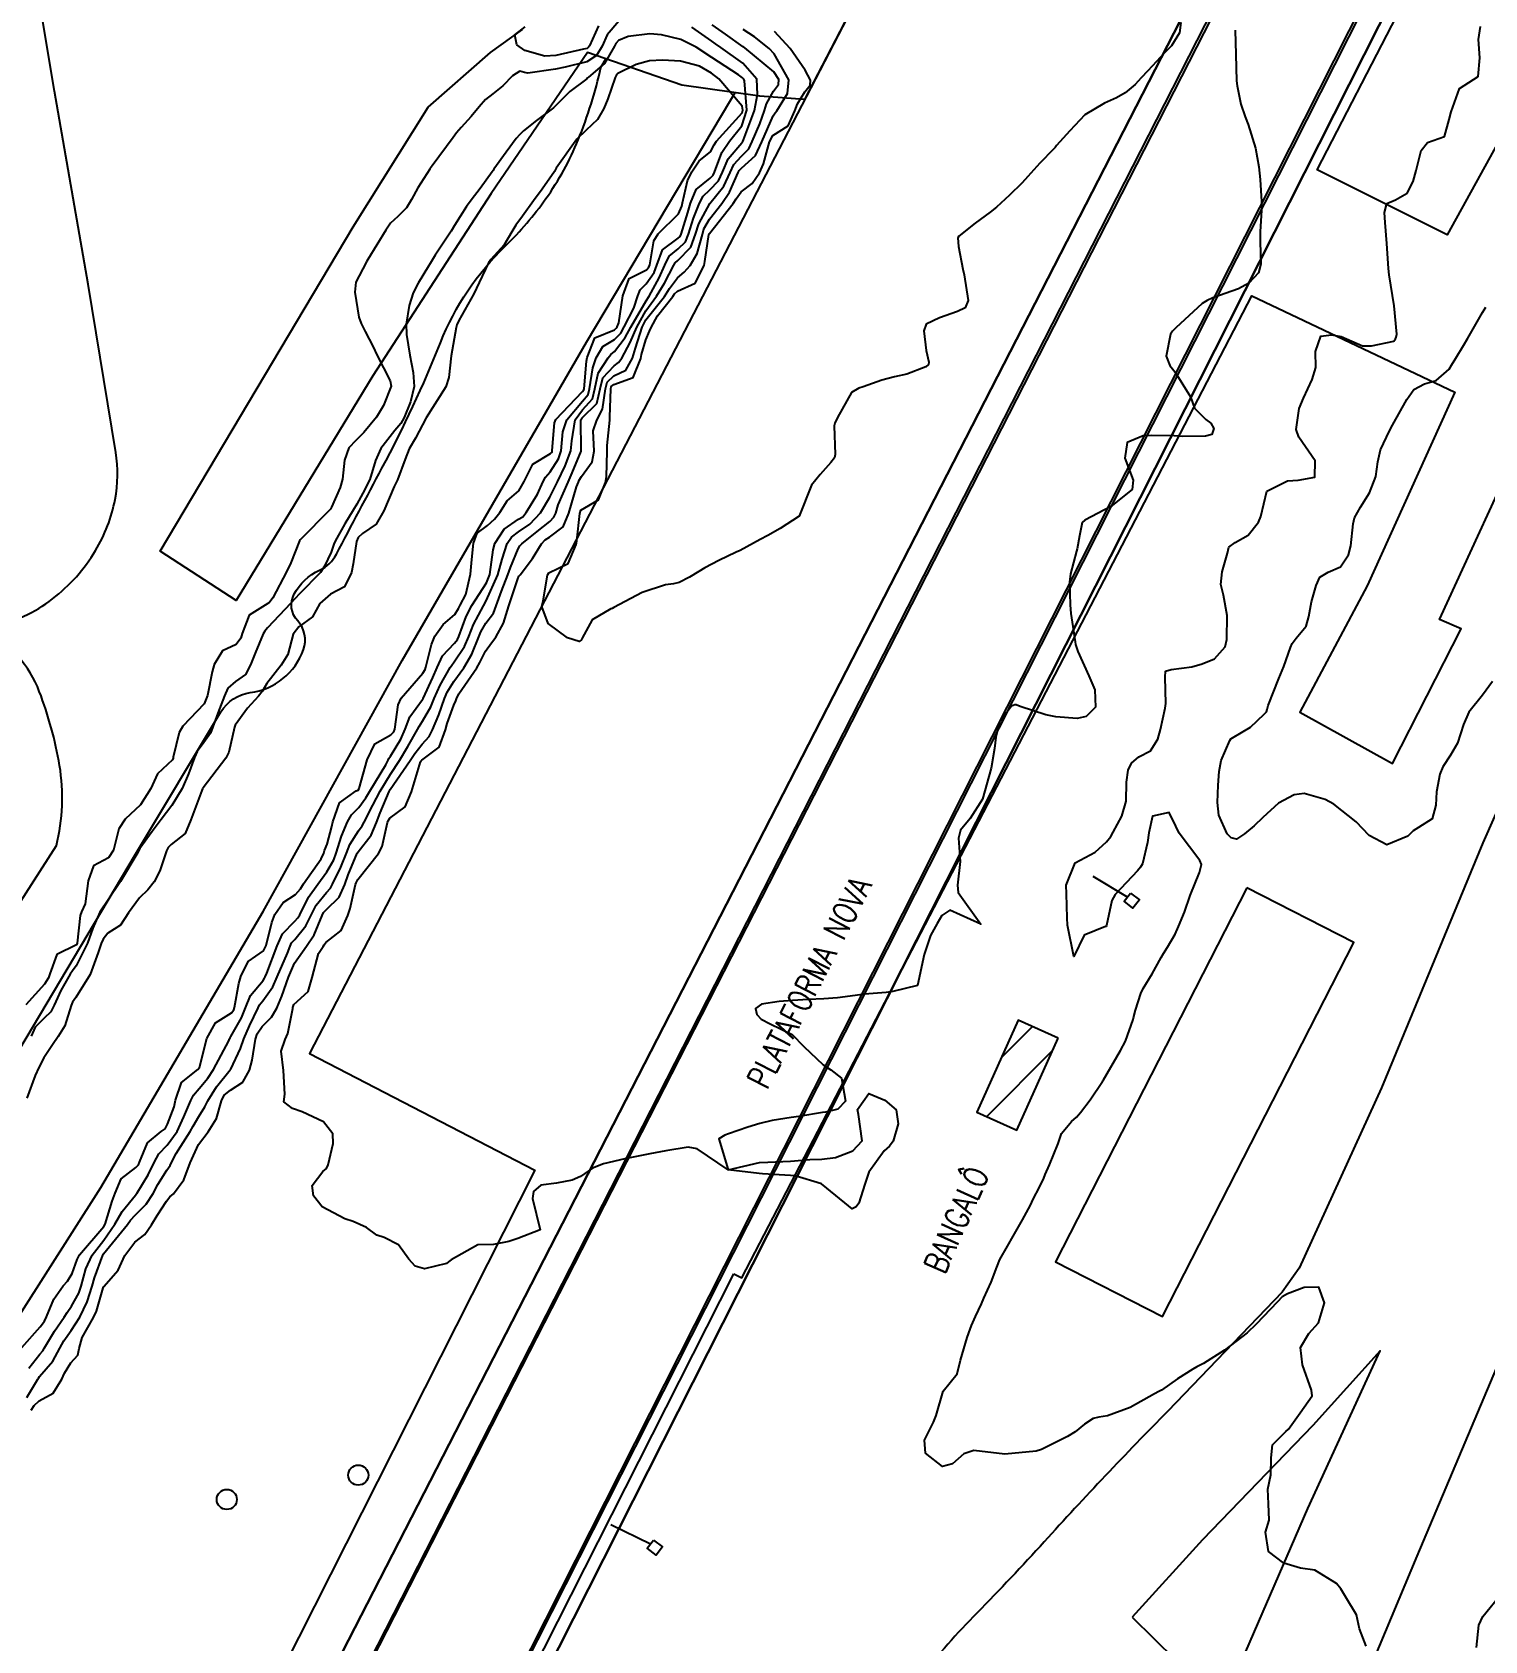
# Model space of a CAD drawing. Header units: metres. Extents: x 318500 to 325275, y 7408834 to 7428799.
# Drawn here: x 323143.9 to 323237.1, y 7418585.8 to 7418689 of the extents above; entities that cross this region are included whole.
import ezdxf

# ---------------------------------------------------------------- set-up
doc = ezdxf.new("R2010")
doc.units = ezdxf.units.M
doc.header["$MEASUREMENT"] = 0
doc.linetypes.add('CONTINUO', pattern=[0])
doc.layers.get('0').update_dxf_attribs({"color": 45})
for name, color, linetype in [('Curvas de Nivel 1m', 11, 'Continuous'), ('Curvas de Nivel 5m', 15, 'Continuous'), ('EDIFICAÇÃO', 30, 'Continuous'), ('Edificações', 30, 'Continuous'), ('Estação', 45, 'Continuous'), ('H_EDIFICAÇÃO', 30, 'Continuous'), ('Hidrografia', 140, 'Continuous'), ('Linha Férrea', 20, 'Continuous'), ('PLATAFORMA', 45, 'Continuous'), ('Postes', 20, 'Continuous'), ('Pórticos', 45, 'Continuous'), ('TEXTO', 45, 'Continuous'), ('Vias Primárias', 230, 'Continuous')]:
    doc.layers.add(name, color=color, linetype=linetype)
doc.styles.add('ROMANS', font='romans', dxfattribs={"height": 0.2})

# ---------------------------------------------------------------- blocks, each defined once
blk = doc.blocks.new('7CCB0FA4285D4A2F12CFB4')
at = {"color": 132, "linetype": 'CONTINUO', "flags": 128}
for points in [[(0.95, 3.78), (2.96, 5.78)], [(0, 0), (4.26, 4.26)]]:
    blk.add_lwpolyline(points, dxfattribs=at)

msp = doc.modelspace()

# ---------------------------------------------------------------- linework, layer by layer
at = {"layer": 'Curvas de Nivel 1m', "flags": 128}
for points, elevation in [([(323181.51, 7418689.71), (323180.78, 7418688.82), (323180.44, 7418688.11), (323180.08, 7418687.5), (323179.47, 7418687.1), (323178.07, 7418686.75), (323177.46, 7418686.63), (323175.67, 7418686.38), (323175.46, 7418686.41), (323175.16, 7418686.49), (323174.69, 7418686.19), (323174.08, 7418685.56), (323173.44, 7418685.05), (323172.97, 7418684.67), (323172.55, 7418684.21), (323172.04, 7418683.6), (323171.41, 7418682.89), (323171.1, 7418682.54), (323170.88, 7418682.24), (323169.55, 7418680.42), (323169.42, 7418680.26), (323169.4, 7418680.24), (323169.38, 7418680.21), (323168.61, 7418679.02), (323168.22, 7418678.27), (323167.9, 7418677.72), (323167.33, 7418677.17), (323166.87, 7418676.75), (323166.56, 7418676.29), (323165.41, 7418674.42), (323165.35, 7418674.31), (323165.33, 7418674.28), (323165.3, 7418674.23), (323164.64, 7418672.96), (323164.58, 7418672.32), (323164.84, 7418670.72), (323164.98, 7418670.31), (323165.06, 7418670.14), (323165.23, 7418669.8), (323165.75, 7418668.82), (323165.99, 7418668.3), (323166.85, 7418666.63), (323166.9, 7418666.28), (323166.41, 7418665.05), (323165.96, 7418664.3), (323165.15, 7418663.31), (323164.65, 7418662.81), (323164.19, 7418662.32), (323163.92, 7418661.53), (323163.79, 7418660.32), (323163.63, 7418659.79), (323163.08, 7418658.53), (323163.01, 7418658.4), (323162.96, 7418658.33), (323161.06, 7418656.42), (323161.02, 7418656.36), (323160.47, 7418654.94), (323160.2, 7418654.37), (323159.32, 7418652.7), (323159.08, 7418652.39), (323159, 7418652.33), (323157.79, 7418651.6), (323157.35, 7418650.41), (323157.27, 7418650.11), (323156.97, 7418649.72), (323156.09, 7418649.3), (323155.56, 7418648.43), (323155.42, 7418647.96), (323155.13, 7418646.44), (323154.91, 7418645.9), (323153.53, 7418644.46), (323153.3, 7418644.06), (323152.93, 7418642.47), (323152.92, 7418642.42), (323152.87, 7418642.31), (323151.92, 7418641.41), (323151.48, 7418640.48), (323150.83, 7418639.42), (323149.85, 7418638.5), (323149.44, 7418637.88), (323149.09, 7418636.52), (323148.78, 7418636.03), (323147.8, 7418635.51), (323147.47, 7418634.54), (323147.27, 7418633.07), (323147.03, 7418632.55), (323146.96, 7418632.32), (323146.77, 7418630.55), (323146.71, 7418630.44), (323145.45, 7418629.81), (323145, 7418628.57), (323144.92, 7418628.32), (323144.67, 7418627.92), (323143.47, 7418626.59)], 724), ([(323143.52, 7418601.39), (323144.24, 7418602.57), (323144.27, 7418602.64), (323144.34, 7418602.73), (323145.19, 7418603.73), (323145.64, 7418604.56), (323145.9, 7418605.03), (323146.38, 7418605.69), (323146.93, 7418606.54), (323147.41, 7418607.53), (323147.72, 7418608.53), (323147.88, 7418609.08), (323148.4, 7418610.52), (323148.45, 7418610.6), (323150, 7418612.5), (323150.19, 7418612.77), (323150.48, 7418613.1), (323151.19, 7418613.79), (323151.63, 7418614.48), (323151.94, 7418615.05), (323152.52, 7418615.97), (323152.72, 7418616.27), (323152.81, 7418616.47), (323153.11, 7418617.04), (323154, 7418618.45), (323154.2, 7418618.8), (323154.56, 7418619.43), (323154.96, 7418620.05), (323155.15, 7418620.43), (323155.69, 7418621.32), (323156.58, 7418622.41), (323156.61, 7418622.45), (323157.24, 7418623.79), (323157.45, 7418624.4), (323157.81, 7418625.23), (323158.37, 7418626.39), (323158.47, 7418626.58), (323158.67, 7418626.84), (323159.32, 7418627.74), (323159.6, 7418628.38), (323160.25, 7418629.91), (323160.43, 7418630.36), (323160.52, 7418630.56), (323160.72, 7418630.79), (323161.43, 7418631.65), (323161.77, 7418632.34), (323162.1, 7418632.99), (323162.76, 7418633.79), (323163.01, 7418634.08), (323163.15, 7418634.33), (323163.68, 7418635.42), (323164.04, 7418636.32), (323164.25, 7418636.87), (323164.81, 7418637.75), (323165.04, 7418638.08), (323165.17, 7418638.3), (323165.74, 7418639.4), (323166.2, 7418640.29), (323166.86, 7418641.38), (323167.44, 7418642.27), (323167.98, 7418643.17), (323168.6, 7418644.25), (323168.71, 7418644.45), (323168.91, 7418644.78), (323169.45, 7418645.72), (323169.67, 7418646.24), (323170.06, 7418647.11), (323170.7, 7418648.23), (323170.8, 7418648.39), (323170.96, 7418648.6), (323171.61, 7418649.58), (323171.89, 7418650.22), (323172.2, 7418651), (323172.83, 7418652.2), (323173.01, 7418652.52), (323173.75, 7418654.19), (323174.04, 7418655.19), (323174.36, 7418656.18), (323174.64, 7418656.6), (323175.07, 7418656.93), (323175.81, 7418657.44), (323176.49, 7418658.16), (323177.1, 7418659.16), (323177.59, 7418660.14), (323178.08, 7418661.18), (323178.43, 7418662.13), (323178.51, 7418662.77), (323178.71, 7418664.13), (323179.18, 7418664.76), (323179.83, 7418665.47), (323179.98, 7418666.11), (323180.2, 7418667.12), (323180.83, 7418668.1), (323181.01, 7418668.31), (323181.23, 7418668.51), (323181.93, 7418669.4), (323182.29, 7418670.08), (323183.27, 7418671.76), (323183.46, 7418672.07), (323184.11, 7418673.23), (323184.47, 7418674.05), (323184.74, 7418674.62), (323185.32, 7418675.1), (323185.8, 7418675.55), (323185.99, 7418676.03), (323186.3, 7418677.07), (323186.69, 7418678.03), (323186.92, 7418678.47), (323187.36, 7418678.89), (323187.91, 7418679.47), (323188.16, 7418680.01), (323188.53, 7418680.87), (323189.41, 7418681.91), (323189.45, 7418681.95), (323189.47, 7418681.99), (323189.51, 7418682.09), (323190.22, 7418683.98), (323190.42, 7418685), (323190.38, 7418685.98), (323189.48, 7418687.02), (323188.07, 7418688.01), (323187.73, 7418688.25), (323187.49, 7418688.42), (323186.21, 7418689.33)], 724), ([(323217.59, 7418689.62), (323217.5, 7418688.95), (323216.99, 7418688.12), (323216.5, 7418687.63), (323216.01, 7418687.11), (323215.47, 7418686.53), (323215.04, 7418686.07), (323214.65, 7418685.65), (323214.01, 7418685.1), (323213.45, 7418684.79), (323212.68, 7418684.44), (323211.43, 7418683.7), (323210.45, 7418682.68), (323209.6, 7418681.72), (323209.51, 7418681.61), (323209.41, 7418681.5), (323208.53, 7418680.6), (323207.77, 7418679.74), (323207.59, 7418679.54), (323207.37, 7418679.32), (323206.58, 7418678.54), (323205.75, 7418677.77), (323205.35, 7418677.46), (323204.38, 7418676.75), (323203.33, 7418675.91), (323203.28, 7418675.8), (323203.32, 7418675.24), (323203.59, 7418673.8), (323203.67, 7418673.42), (323203.94, 7418671.79), (323203.74, 7418671.32), (323203.26, 7418671.07), (323202.1, 7418670.66), (323201.25, 7418670.26), (323201.08, 7418669.83), (323201.23, 7418668.57), (323201.41, 7418667.83), (323201.38, 7418667.67), (323201.22, 7418667.52), (323200, 7418667.06), (323199.21, 7418666.89), (323198.4, 7418666.67), (323197.2, 7418666.25), (323196.92, 7418666.16), (323196.44, 7418665.89), (323195.55, 7418664.28), (323195.37, 7418663.91), (323195.33, 7418663.75), (323195.4, 7418661.91), (323195.35, 7418661.69), (323195.13, 7418661.38), (323194.43, 7418660.61), (323193.88, 7418659.93), (323193.09, 7418657.94), (323191.88, 7418657.15), (323191.07, 7418656.7), (323190.58, 7418656.45), (323189.73, 7418655.98), (323189.3, 7418655.74), (323189.05, 7418655.63), (323187.94, 7418655.11), (323187.04, 7418654.62), (323186.66, 7418654.4), (323186.05, 7418654.03), (323185.38, 7418653.69), (323185.03, 7418653.61), (323184.51, 7418653.54), (323183.02, 7418653.04), (323181.19, 7418652.09), (323181.08, 7418652.02), (323181.01, 7418651.99), (323179.81, 7418651.29), (323179.17, 7418650.12), (323179.1, 7418649.99), (323178.98, 7418649.9), (323178.23, 7418650.13), (323176.99, 7418651.06), (323176.57, 7418652.15), (323176.66, 7418652.51), (323176.95, 7418654.15), (323176.97, 7418654.21), (323177.03, 7418654.3), (323178.27, 7418654.9), (323178.77, 7418656.12), (323178.82, 7418656.37), (323179.02, 7418658.12), (323179.09, 7418658.32), (323180.21, 7418659), (323180.66, 7418660.1), (323180.72, 7418660.5), (323180.78, 7418662.1), (323180.78, 7418662.47), (323180.93, 7418664.1), (323180.95, 7418664.32), (323181, 7418666.1), (323181.03, 7418666.26), (323181.19, 7418666.39), (323182.44, 7418666.84), (323182.94, 7418668.07), (323182.98, 7418668.31), (323183.24, 7418669.26), (323183.49, 7418669.82), (323183.59, 7418670.06), (323183.99, 7418670.79), (323184.98, 7418672.04), (323185.1, 7418672.22), (323185.28, 7418672.39), (323186.42, 7418672.89), (323186.99, 7418674.02), (323187.04, 7418674.29), (323187.3, 7418676.02), (323187.31, 7418676.04), (323187.33, 7418676.08), (323188.85, 7418678), (323189.05, 7418678.3), (323189.36, 7418678.75), (323190.07, 7418679.28), (323190.54, 7418679.97), (323190.8, 7418680.56), (323191.19, 7418681.96), (323191.41, 7418682.38), (323192.38, 7418682.99), (323192.82, 7418683.95), (323192.98, 7418684.41), (323193.45, 7418685.18), (323193.8, 7418685.59), (323193.81, 7418685.93), (323193.47, 7418686.57), (323192.51, 7418687.95), (323191.5, 7418689.05)], 727), ([(323229.48, 7418585.44), (323229.04, 7418586.55), (323228.86, 7418587.44), (323228.17, 7418588.57), (323227.84, 7418589.12), (323227.58, 7418589.46), (323226.19, 7418590.31), (323225.26, 7418590.43), (323224.2, 7418590.76), (323223.21, 7418591.52), (323223.01, 7418592.74), (323223.24, 7418593.52), (323223.21, 7418594.56), (323223.17, 7418595.52), (323223.36, 7418596.43), (323223.37, 7418597.52), (323223.46, 7418598.36), (323224.32, 7418599.21), (323224.48, 7418599.35), (323224.59, 7418599.51), (323225.24, 7418600.4), (323226, 7418601.49), (323225.97, 7418601.86), (323225.38, 7418603.49), (323225.27, 7418604.61), (323225.79, 7418605.49), (323226.41, 7418606.18), (323226.79, 7418607.47), (323226.43, 7418608.48), (323225.49, 7418608.44), (323224.43, 7418608.04), (323224.09, 7418607.85), (323223.79, 7418607.52), (323222.41, 7418606.09), (323221.83, 7418605.54), (323220.38, 7418604.43), (323219.03, 7418603.58), (323218.61, 7418603.35), (323218.36, 7418603.22), (323217.36, 7418602.59), (323216.34, 7418601.87), (323216.18, 7418601.78), (323215.9, 7418601.62), (323214.33, 7418600.74), (323212.88, 7418600.21), (323212.32, 7418600.13), (323211.95, 7418600.05), (323211.4, 7418599.68), (323210.81, 7418599.18), (323210.3, 7418598.88), (323208.63, 7418598.05), (323208.29, 7418597.95), (323206.29, 7418597.75), (323204.29, 7418597.99), (323203.65, 7418597.78), (323202.93, 7418597.14), (323202.28, 7418596.96), (323201.19, 7418597.82), (323201.14, 7418598.66), (323201.7, 7418599.81), (323201.89, 7418600.23), (323202.34, 7418601.8), (323203.23, 7418602.91), (323203.44, 7418603.78), (323203.86, 7418605.25), (323204.06, 7418605.78), (323204.15, 7418606.02), (323204.4, 7418606.59), (323204.79, 7418607.4), (323204.93, 7418607.76), (323205.41, 7418608.79), (323205.78, 7418609.76), (323205.97, 7418610.24), (323206.46, 7418611.11), (323206.83, 7418611.74), (323207.43, 7418612.79), (323207.93, 7418613.73), (323208.11, 7418614.12), (323208.52, 7418614.89), (323208.78, 7418615.46), (323208.88, 7418615.71), (323209.15, 7418616.32), (323209.71, 7418617.7), (323209.93, 7418618.33), (323210.57, 7418619.1), (323210.89, 7418619.37), (323211.15, 7418619.68), (323211.77, 7418620.5), (323212.55, 7418621.67), (323212.57, 7418621.71), (323212.61, 7418621.78), (323213.71, 7418623.65), (323214.03, 7418624.26), (323214.52, 7418625.64), (323214.55, 7418625.76), (323214.67, 7418626.24), (323215.01, 7418627.31), (323215.16, 7418627.64), (323215.74, 7418628.58), (323216.32, 7418629.62), (323216.46, 7418629.88), (323216.72, 7418630.28), (323217.22, 7418631.13), (323217.44, 7418631.61), (323217.82, 7418632.54), (323218.19, 7418633.6), (323218.78, 7418635.07), (323218.91, 7418635.59), (323218.79, 7418635.85), (323217.48, 7418637.61), (323217.27, 7418638.06), (323216.84, 7418638.92), (323215.76, 7418638.7), (323215.52, 7418637.63), (323215.44, 7418637.01), (323215.12, 7418635.64), (323215, 7418635.42), (323214.79, 7418635.18), (323213.36, 7418633.66), (323213.15, 7418633.28), (323212.82, 7418631.67), (323212.79, 7418631.62), (323212.74, 7418631.61), (323211.37, 7418631.05), (323210.71, 7418629.69), (323210.31, 7418631.7), (323210.29, 7418632.17), (323210.24, 7418633.71), (323210.22, 7418634.26), (323210.79, 7418635.7), (323212.09, 7418636.39), (323212.81, 7418637.04), (323213.09, 7418637.39), (323213.24, 7418637.66), (323213.8, 7418638.69), (323214.07, 7418639.65), (323214.09, 7418640.88), (323214.21, 7418641.65), (323214.42, 7418642.1), (323214.88, 7418642.51), (323215.64, 7418642.88), (323216.11, 7418643.63), (323216.28, 7418644.25), (323216.58, 7418645.62), (323216.62, 7418645.93), (323216.58, 7418647.62), (323216.59, 7418647.99), (323216.96, 7418648.1), (323218.28, 7418648.28), (323218.96, 7418648.47), (323219.75, 7418648.79), (323220.42, 7418649.57), (323220.53, 7418650.02), (323220.55, 7418651.57), (323220.32, 7418652.87), (323220.15, 7418653.57), (323220.24, 7418654.38), (323220.57, 7418655.57), (323220.67, 7418655.96), (323221.07, 7418656.26), (323221.91, 7418656.72), (323222.56, 7418657.55), (323222.72, 7418657.92), (323223.11, 7418659.54), (323224.42, 7418660.22), (323225.12, 7418660.26), (323226.17, 7418660.45), (323226.21, 7418661.49), (323225.16, 7418663.02), (323224.98, 7418663.51), (323225.18, 7418664.85), (323225.45, 7418665.51), (323226, 7418666.71), (323226.25, 7418667.49), (323226.23, 7418668.5), (323226.57, 7418669.49), (323227.25, 7418669.57), (323227.86, 7418669.47), (323229.24, 7418668.88), (323229.82, 7418668.87), (323231.25, 7418669.17), (323231.35, 7418669.33), (323231.39, 7418669.43), (323231.45, 7418669.63), (323231.27, 7418671.43), (323230.94, 7418673.44), (323230.9, 7418673.84), (323230.79, 7418675.44), (323230.7, 7418676.79), (323230.64, 7418677.44), (323230.79, 7418678.01), (323231.36, 7418678.24), (323232.11, 7418678.67), (323232.5, 7418679.41), (323232.68, 7418680.12), (323233.01, 7418681.41), (323233.42, 7418681.92), (323234.5, 7418682.31), (323234.8, 7418683.39), (323234.93, 7418683.89), (323235.46, 7418685.38), (323236.67, 7418686.16), (323236.77, 7418687.36), (323236.68, 7418688.54), (323236.81, 7418689.36)], 726), ([(323143.65, 7418603.28), (323144.36, 7418604.17), (323144.55, 7418604.39), (323144.66, 7418604.57), (323145.3, 7418605.64), (323145.92, 7418606.55), (323146.11, 7418606.84), (323146.4, 7418607.25), (323146.86, 7418608.09), (323147.01, 7418608.54), (323147.32, 7418609.65), (323147.73, 7418610.53), (323148.46, 7418611.49), (323149.18, 7418612.51), (323149.65, 7418613.33), (323150.5, 7418614.38), (323150.55, 7418614.44), (323150.59, 7418614.49), (323151.31, 7418615.69), (323151.69, 7418616.48), (323151.99, 7418617.02), (323152.54, 7418617.58), (323153.18, 7418618.46), (323153.61, 7418619.4), (323154.05, 7418620.45), (323154.23, 7418620.8), (323154.59, 7418621.21), (323155.15, 7418621.88), (323155.51, 7418622.43), (323156.49, 7418624.27), (323156.54, 7418624.41), (323156.57, 7418624.47), (323156.63, 7418624.55), (323157.31, 7418625.75), (323157.56, 7418626.4), (323157.88, 7418627.19), (323158.69, 7418628.16), (323158.79, 7418628.29), (323158.83, 7418628.39), (323158.93, 7418628.62), (323159.59, 7418630.38), (323159.94, 7418631.15), (323160.73, 7418631.95), (323160.93, 7418632.16), (323161.04, 7418632.36), (323161.61, 7418633.49), (323162.21, 7418634.34), (323162.78, 7418635.12), (323163.22, 7418635.89), (323163.38, 7418636.32), (323163.72, 7418637.41), (323164.1, 7418638.32), (323164.36, 7418638.78), (323164.83, 7418639.26), (323165.28, 7418639.86), (323165.53, 7418640.3), (323166.57, 7418641.98), (323166.71, 7418642.28), (323166.76, 7418642.39), (323166.87, 7418642.55), (323167.53, 7418643.63), (323167.81, 7418644.27), (323168.11, 7418645.07), (323168.93, 7418646.18), (323168.96, 7418646.22), (323168.97, 7418646.25), (323169.59, 7418647.6), (323169.86, 7418648.24), (323170.2, 7418648.99), (323170.97, 7418649.8), (323171.17, 7418650.04), (323171.25, 7418650.23), (323171.72, 7418651.5), (323172.09, 7418652.21), (323173.02, 7418653.66), (323173.23, 7418654.2), (323173.46, 7418655.78), (323173.56, 7418656.19), (323174.15, 7418657.11), (323175.08, 7418657.75), (323175.35, 7418657.91), (323175.58, 7418658.17), (323176.29, 7418659.35), (323176.66, 7418660.16), (323176.82, 7418660.44), (323177.12, 7418660.78), (323177.65, 7418661.62), (323177.82, 7418662.14), (323177.93, 7418663.36), (323178.18, 7418664.13), (323179.18, 7418665.33), (323179.55, 7418665.76), (323179.64, 7418666.12), (323179.85, 7418667.47), (323180.07, 7418668.11), (323180.49, 7418668.84), (323181.24, 7418669.29), (323181.64, 7418669.69), (323181.85, 7418670.09), (323182.47, 7418671.29), (323182.74, 7418672.08), (323182.88, 7418672.47), (323183.28, 7418672.86), (323183.78, 7418673.57), (323183.96, 7418674.06), (323184.33, 7418675.04), (323185.33, 7418675.79), (323185.46, 7418675.9), (323185.52, 7418676.04), (323185.94, 7418677.44), (323186.11, 7418678.03), (323186.48, 7418678.91), (323187.37, 7418679.63), (323187.57, 7418679.82), (323187.66, 7418680.02), (323188.12, 7418681.29), (323188.61, 7418682), (323189.42, 7418682.98), (323189.74, 7418683.99), (323189.58, 7418685.87), (323189.54, 7418685.99), (323189.46, 7418686.08), (323189.19, 7418686.27), (323187.48, 7418687.38), (323186.49, 7418688.03), (323185.49, 7418688.52), (323184.26, 7418688.82), (323183.5, 7418688.89), (323182.12, 7418688.72), (323181.49, 7418688.46), (323181.32, 7418688.28), (323181.24, 7418688.1), (323180.6, 7418686.98), (323179.57, 7418686.12), (323179.51, 7418686.07), (323179.46, 7418686.01), (323178.38, 7418685.2), (323177.43, 7418684.25), (323177.39, 7418684.2), (323177.32, 7418684.15), (323176.24, 7418683.34), (323175.41, 7418682.66), (323175.16, 7418682.43), (323174.93, 7418682.18), (323174.28, 7418681.3), (323173.5, 7418680.2), (323173.45, 7418680.13), (323173.38, 7418680.03), (323172.61, 7418678.96), (323172.05, 7418678.22), (323171.75, 7418677.82), (323171.33, 7418677.18), (323170.97, 7418676.59), (323170.75, 7418676.24), (323169.74, 7418674.69), (323169.47, 7418674.26), (323169.41, 7418674.15), (323169.3, 7418673.98), (323168.65, 7418672.9), (323168.33, 7418672.27), (323168.06, 7418671.47), (323167.87, 7418670.27), (323167.9, 7418669.6), (323168.1, 7418668.27), (323168.31, 7418667.17), (323168.39, 7418666.27), (323168.16, 7418665.28), (323167.74, 7418664.27), (323167.53, 7418663.9), (323167.15, 7418663.45), (323166.24, 7418662.29), (323165.9, 7418661.52), (323165.54, 7418660.3), (323165.1, 7418659.41), (323164.7, 7418658.71), (323164.47, 7418658.32), (323163.94, 7418657.45), (323163.32, 7418656.33), (323163.24, 7418656.14), (323163.05, 7418655.64), (323162.64, 7418654.73), (323162.37, 7418654.34), (323161.02, 7418652.95), (323160.46, 7418652.37), (323158.98, 7418650.77), (323158.8, 7418650.57), (323158.7, 7418650.39), (323158.19, 7418649.16), (323157.89, 7418648.4), (323157.56, 7418647.79), (323156.93, 7418647.33), (323156.43, 7418646.91), (323156.21, 7418646.42), (323155.79, 7418645.31), (323155.47, 7418644.43), (323155.31, 7418644.02), (323154.88, 7418643.43), (323154.47, 7418642.85), (323154.29, 7418642.45), (323153.9, 7418641.41), (323153.49, 7418640.46), (323152.83, 7418639.37), (323152.15, 7418638.48), (323151.58, 7418637.71), (323150.79, 7418636.61), (323150.74, 7418636.54), (323150.72, 7418636.49), (323150.66, 7418636.36), (323149.55, 7418634.51), (323148.75, 7418633.33), (323148.22, 7418632.53), (323147.76, 7418631.5), (323147.43, 7418630.54), (323146.69, 7418629.09), (323146.45, 7418628.78), (323146.3, 7418628.55), (323145.72, 7418627.51), (323145.29, 7418626.56), (323145.08, 7418626.14), (323144.65, 7418625.73), (323144.07, 7418625.15), (323143.81, 7418624.58)], 723), ([(323221.06, 7418689.12), (323221.1, 7418687.57), (323221.16, 7418685.87), (323221.19, 7418685.56), (323221.44, 7418684.38), (323221.72, 7418683.56), (323221.91, 7418683.07), (323222.37, 7418681.55), (323222.58, 7418680.36), (323222.68, 7418679.55), (323222.76, 7418678.14), (323222.76, 7418677.55), (323222.68, 7418676.2), (323222.67, 7418675.55), (323222.72, 7418674.14), (323222.56, 7418673.55), (323221.95, 7418672.9), (323221.28, 7418672.54), (323219.64, 7418671.95), (323219.27, 7418671.79), (323218.96, 7418671.59), (323217.25, 7418670.02), (323217.05, 7418669.82), (323216.91, 7418669.62), (323216.64, 7418668.22), (323216.87, 7418667.62), (323217.21, 7418667.18), (323218.21, 7418665.6), (323218.46, 7418664.87), (323219.18, 7418664.15), (323219.5, 7418663.91), (323219.7, 7418663.58), (323219.57, 7418663.18), (323219.16, 7418663.07), (323217.71, 7418663.06), (323217.16, 7418663.09), (323215.67, 7418663.13), (323215.16, 7418663.1), (323214.14, 7418662.67), (323213.99, 7418661.66), (323214.52, 7418660.25), (323214.45, 7418659.65), (323213.1, 7418658.57), (323211.43, 7418657.69), (323211.25, 7418657.54), (323211.07, 7418656.68), (323210.92, 7418655.85), (323210.89, 7418655.7), (323210.5, 7418654.24), (323210.43, 7418653.71), (323210.47, 7418652.25), (323210.53, 7418651.7), (323210.79, 7418649.89), (323210.83, 7418649.7), (323210.97, 7418649.27), (323211.67, 7418647.69), (323212.07, 7418646.81), (323212.1, 7418645.68), (323211.51, 7418645.1), (323210.92, 7418644.97), (323209.56, 7418645.07), (323208.92, 7418645.2), (323207.28, 7418645.74), (323207.01, 7418645.83), (323206.93, 7418645.83), (323206.72, 7418645.75), (323205.95, 7418644.73), (323205.7, 7418643.77), (323205.62, 7418643.04), (323205.4, 7418641.77), (323204.85, 7418639.78), (323204.07, 7418638.55), (323203.44, 7418637.79), (323203.32, 7418637.29), (323203.42, 7418635.79), (323203.24, 7418634.26), (323203.3, 7418633.79), (323204.74, 7418631.77), (323202.75, 7418632.67), (323202.25, 7418632.31), (323201.94, 7418631.81), (323201.52, 7418631.03), (323201.11, 7418629.82), (323200.69, 7418627.83), (323199.09, 7418627.44), (323198.68, 7418627.39), (323197.28, 7418627.27), (323196.68, 7418627.19), (323195.54, 7418627.04), (323194.68, 7418626.98), (323193.67, 7418626.92), (323192.67, 7418626.86), (323191.81, 7418626.8), (323190.67, 7418626.63), (323190.28, 7418626.35), (323190.37, 7418625.96), (323190.66, 7418625.67), (323191.23, 7418625.37), (323192.64, 7418624.68), (323193.38, 7418623.92), (323194.62, 7418622.73), (323195.13, 7418622.42), (323195.81, 7418621.89), (323196.07, 7418620.4), (323195.58, 7418619.89), (323194.79, 7418619.7), (323194.58, 7418619.67), (323193.07, 7418619.43), (323192.57, 7418619.35), (323191.35, 7418619.17), (323190.57, 7418618.98), (323189.79, 7418618.74), (323188.55, 7418618.3), (323188.32, 7418618.23), (323187.94, 7418618), (323188.53, 7418615.99), (323190.54, 7418616.48), (323191.08, 7418616.5), (323192.54, 7418616.56), (323193.78, 7418616.67), (323194.54, 7418616.68), (323195.43, 7418616.79), (323196.54, 7418617.21), (323197.13, 7418617.87), (323196.9, 7418619.55), (323196.83, 7418619.88), (323197.56, 7418620.9), (323198.59, 7418620.48), (323199.31, 7418619.84), (323199.45, 7418618.95), (323199.13, 7418617.84), (323198.88, 7418617.52), (323198.54, 7418617.22), (323197.57, 7418615.86), (323197.31, 7418615.08), (323196.92, 7418613.87), (323196.75, 7418613.62), (323196.49, 7418613.5), (323196.02, 7418613.89), (323194.52, 7418615.1), (323192.84, 7418615.61), (323192.53, 7418615.64), (323190.74, 7418615.74), (323190.53, 7418615.76), (323188.53, 7418615.99), (323186.54, 7418617.35), (323185.97, 7418617.45), (323184.54, 7418617.23), (323183.51, 7418617.02), (323182.54, 7418616.84), (323181.9, 7418616.71), (323180.53, 7418616.38), (323179.83, 7418616.1), (323179.06, 7418615.58), (323178.52, 7418615.33), (323177.51, 7418615.14), (323176.51, 7418615.02), (323176.05, 7418614.62), (323175.97, 7418614.16), (323176.47, 7418612.15), (323175.03, 7418611.6), (323174.46, 7418611.4), (323173.47, 7418611.2), (323172.46, 7418611.18), (323170.76, 7418610.23), (323170.59, 7418610.09), (323170.45, 7418609.99), (323169.04, 7418609.65), (323168.44, 7418609.82), (323168.04, 7418610.26), (323167.38, 7418611.19), (323166.46, 7418611.65), (323165.98, 7418611.8), (323165.33, 7418612.3), (323164.48, 7418612.69), (323163.93, 7418612.86), (323162.49, 7418613.62), (323161.93, 7418614.34), (323161.85, 7418615), (323162.52, 7418615.9), (323162.76, 7418616.09), (323162.86, 7418616.33), (323163.19, 7418617.68), (323163.16, 7418618.32), (323162.56, 7418619.09), (323161.19, 7418619.73), (323160.57, 7418619.93), (323160.02, 7418620.37), (323160.09, 7418620.86), (323160.01, 7418622.37), (323159.86, 7418623.61), (323160.11, 7418624.37), (323160.27, 7418624.74), (323160.59, 7418626.36), (323160.6, 7418626.42), (323160.66, 7418626.6), (323161.58, 7418627.44), (323161.84, 7418628.34), (323162.25, 7418629.88), (323162.55, 7418630.33), (323162.61, 7418630.43), (323162.71, 7418630.59), (323163.69, 7418631.35), (323164.13, 7418632.32), (323164.28, 7418632.78), (323164.63, 7418634.31), (323164.66, 7418634.42), (323164.77, 7418634.63), (323166.1, 7418636.29), (323166.34, 7418636.75), (323166.68, 7418638.28), (323166.71, 7418638.39), (323166.82, 7418638.56), (323167.8, 7418639.3), (323168.22, 7418640.26), (323168.8, 7418642.18), (323168.84, 7418642.25), (323168.85, 7418642.27), (323168.87, 7418642.29), (323169.99, 7418643.13), (323170.4, 7418644.23), (323170.5, 7418644.64), (323170.92, 7418645.81), (323171.06, 7418646.1), (323171.1, 7418646.23), (323171.26, 7418646.55), (323172.41, 7418648.21), (323172.6, 7418648.56), (323172.97, 7418649.29), (323173.35, 7418649.82), (323173.62, 7418650.19), (323174.11, 7418651.07), (323174.46, 7418652.18), (323175.03, 7418653.92), (323175.11, 7418654.09), (323175.19, 7418654.17), (323175.98, 7418655.22), (323176.55, 7418656.16), (323176.79, 7418656.43), (323177.07, 7418656.6), (323177.95, 7418657.26), (323178.31, 7418658.13), (323178.8, 7418659.82), (323178.92, 7418660.12), (323178.98, 7418660.25), (323179.12, 7418660.48), (323179.81, 7418661.43), (323179.93, 7418662.11), (323179.87, 7418663.41), (323180.1, 7418664.11), (323180.46, 7418664.82), (323180.66, 7418666.11), (323180.76, 7418666.54), (323181.2, 7418666.94), (323181.97, 7418667.32), (323182.39, 7418668.08), (323182.59, 7418668.72), (323183.01, 7418670.07), (323183.25, 7418670.55), (323184.44, 7418672.05), (323184.77, 7418672.55), (323185.29, 7418673.23), (323185.72, 7418673.61), (323186.09, 7418674.03), (323186.54, 7418674.8), (323186.88, 7418676.02), (323186.98, 7418676.38), (323187.34, 7418677), (323188.13, 7418678.01), (323188.63, 7418678.74), (323189.18, 7418679.99), (323189.24, 7418680.13), (323189.38, 7418680.28), (323190.28, 7418681.09), (323190.69, 7418681.97), (323191.43, 7418683.64), (323191.55, 7418683.83), (323191.65, 7418683.96), (323192.34, 7418685.06), (323192.42, 7418685.95), (323191.48, 7418687.62), (323191.16, 7418687.96), (323190.23, 7418688.71), (323189.5, 7418689.17)], 726), ([(323143.2, 7418604.59), (323144.38, 7418605.92), (323144.66, 7418606.3), (323144.79, 7418606.57), (323145.26, 7418607.71), (323145.87, 7418608.56), (323146.13, 7418608.85), (323146.43, 7418609.35), (323146.75, 7418610.24), (323146.91, 7418610.54), (323148.47, 7418612.37), (323148.55, 7418612.52), (323149.01, 7418613.99), (323149.19, 7418614.51), (323149.59, 7418615.43), (323150.52, 7418616.14), (323150.69, 7418616.32), (323150.76, 7418616.49), (323151.28, 7418617.74), (323152.14, 7418618.47), (323152.4, 7418618.63), (323152.56, 7418618.92), (323152.98, 7418620.05), (323153.08, 7418620.46), (323153.45, 7418621.6), (323154.51, 7418622.44), (323154.61, 7418622.56), (323155.08, 7418624.43), (323155.63, 7418625.44), (323156.66, 7418626.08), (323156.81, 7418626.26), (323156.86, 7418626.41), (323157.14, 7418627.95), (323157.26, 7418628.4), (323157.74, 7418629.36), (323158.71, 7418630.05), (323158.88, 7418630.39), (323159.25, 7418631.87), (323159.45, 7418632.38), (323159.97, 7418633.15), (323160.76, 7418633.66), (323161.08, 7418634.04), (323161.28, 7418634.35), (323162.41, 7418635.96), (323162.59, 7418636.33), (323162.63, 7418636.49), (323162.8, 7418636.9), (323163.11, 7418638.03), (323163.17, 7418638.33), (323163.6, 7418639.56), (323164.67, 7418640.31), (323164.79, 7418640.37), (323164.85, 7418640.48), (323165.36, 7418642.3), (323165.85, 7418643.34), (323166.89, 7418643.91), (323167.08, 7418644.1), (323167.14, 7418644.28), (323167.35, 7418645.84), (323167.55, 7418646.27), (323168.95, 7418647.86), (323169.09, 7418648.1), (323169.14, 7418648.25), (323169.49, 7418649.72), (323169.71, 7418650.24), (323170.24, 7418650.99), (323171, 7418651.64), (323171.22, 7418652.01), (323171.33, 7418652.23), (323171.71, 7418652.91), (323172, 7418654.22), (323172.09, 7418655.17), (323172.19, 7418656.21), (323172.42, 7418656.86), (323173.08, 7418657.34), (323173.53, 7418657.75), (323173.88, 7418658.19), (323174.36, 7418658.92), (323175.1, 7418659.56), (323175.45, 7418660.17), (323176.01, 7418661.29), (323177.14, 7418661.96), (323177.23, 7418662.06), (323177.25, 7418662.15), (323177.38, 7418663.94), (323177.48, 7418664.15), (323179.19, 7418665.94), (323179.27, 7418666.04), (323179.29, 7418666.12), (323179.45, 7418667.89), (323179.48, 7418668.12), (323179.97, 7418669.38), (323181.25, 7418669.91), (323181.35, 7418670), (323181.41, 7418670.1), (323181.52, 7418670.36), (323181.77, 7418672.09), (323182.18, 7418673.19), (323183.3, 7418673.75), (323183.45, 7418673.92), (323183.5, 7418674.07), (323183.77, 7418675.61), (323184.05, 7418676.06), (323185.34, 7418677.35), (323185.56, 7418677.83), (323185.6, 7418678.04), (323185.93, 7418679.47), (323186.2, 7418680.03), (323186.68, 7418680.74), (323187.4, 7418681.33), (323187.64, 7418681.78), (323187.79, 7418682.01), (323189.43, 7418683.83), (323189.48, 7418683.99), (323189.43, 7418684.25), (323187.94, 7418686.01), (323187.47, 7418686.38), (323186.69, 7418686.81), (323185.48, 7418687.13), (323184.33, 7418687.2), (323183.48, 7418687.16), (323182.62, 7418686.93), (323181.46, 7418686.35), (323181.34, 7418686.22), (323181.28, 7418686.1), (323180.81, 7418684.73), (323180.55, 7418684.11), (323180.14, 7418683.4), (323179.42, 7418682.72), (323178.83, 7418682.13), (323177.5, 7418680.27), (323177.44, 7418680.15), (323177.42, 7418680.11), (323177.38, 7418680.05), (323176.59, 7418678.93), (323176.05, 7418678.17), (323175.34, 7418677.2), (323174.91, 7418676.61), (323174.66, 7418676.19), (323174.15, 7418675.35), (323173.3, 7418674.42), (323173.15, 7418674.2), (323172.56, 7418672.93), (323172.22, 7418672.22), (323171.25, 7418670.5), (323171.12, 7418670.23), (323171.07, 7418670.06), (323170.76, 7418668.24), (323170.6, 7418666.84), (323170.41, 7418666.24), (323169.16, 7418664.26), (323168.46, 7418662.95), (323168.07, 7418662.27), (323167.8, 7418661.6), (323167.32, 7418660.28), (323167.11, 7418659.85), (323166.43, 7418658.29), (323165.94, 7418657.43), (323165.07, 7418656.84), (323164.8, 7418656.58), (323164.69, 7418656.31), (323164.46, 7418654.89), (323164.37, 7418654.32), (323163.92, 7418653.42), (323163.02, 7418652.94), (323162.34, 7418652.34), (323161.86, 7418651.49), (323160.99, 7418650.85), (323160.62, 7418650.37), (323160.27, 7418649.06), (323159.86, 7418648.38), (323158.94, 7418647.2), (323158.63, 7418646.7), (323158.4, 7418646.4), (323157.69, 7418645.63), (323156.9, 7418644.54), (323156.86, 7418644.41), (323156.5, 7418642.8), (323156.31, 7418642.42), (323154.84, 7418640.52), (323154.81, 7418640.47), (323154.8, 7418640.44), (323154.75, 7418640.35), (323154.06, 7418638.45), (323153.68, 7418637.59), (323152.8, 7418636.88), (323152.59, 7418636.68), (323152.49, 7418636.47), (323152.07, 7418635.18), (323151.71, 7418634.48), (323151.29, 7418633.96), (323150.75, 7418633.46), (323150.06, 7418632.5), (323149.53, 7418631.7), (323148.72, 7418631.19), (323148.43, 7418630.81), (323148.31, 7418630.53), (323148.11, 7418629.94), (323147.6, 7418628.54), (323146.67, 7418627.06), (323146.46, 7418626.76), (323146.38, 7418626.55), (323145.96, 7418625.24), (323145.55, 7418624.56), (323145.17, 7418624.02), (323144.62, 7418623.18), (323144.3, 7418622.57), (323144.07, 7418622.05), (323143.52, 7418620.59)], 722), ([(323237.58, 7418647.34), (323236.94, 7418646.45), (323236.06, 7418645.36), (323235.71, 7418644.58), (323235.34, 7418643.37), (323234.89, 7418642.61), (323234.39, 7418641.87), (323234.2, 7418641.39), (323233.99, 7418640.26), (323233.95, 7418639.39), (323233.7, 7418638.53), (323232.83, 7418637.97), (323232.48, 7418637.75), (323232.15, 7418637.41), (323230.81, 7418636.85), (323229.67, 7418637.45), (323228.83, 7418638.32), (323227.39, 7418639.47), (323226.85, 7418639.77), (323225.5, 7418640.14), (323224.86, 7418640.07), (323223.84, 7418639.53), (323222.84, 7418638.6), (323222.29, 7418638.08), (323221.67, 7418637.55), (323221.16, 7418637.21), (323220.82, 7418637.3), (323220.55, 7418637.56), (323220.02, 7418638.75), (323219.94, 7418639.57), (323219.98, 7418640.69), (323220.04, 7418641.57), (323220.18, 7418642.27), (323220.73, 7418643.56), (323220.8, 7418643.66), (323220.9, 7418643.72), (323222.06, 7418644.41), (323222.93, 7418645.23), (323223.07, 7418645.39), (323223.13, 7418645.54), (323223.19, 7418645.79), (323223.88, 7418647.53), (323224.19, 7418648.3), (323224.62, 7418649.52), (323224.73, 7418649.77), (323224.99, 7418650.12), (323225.62, 7418650.88), (323225.79, 7418651.5), (323225.97, 7418652.44), (323226.27, 7418653.49), (323226.51, 7418654.02), (323227.04, 7418654.36), (323227.82, 7418654.7), (323228.35, 7418655.47), (323228.49, 7418656.05), (323228.64, 7418657.46), (323228.73, 7418657.83), (323229.1, 7418658.53), (323229.68, 7418659.45), (323230.09, 7418660.48), (323230.22, 7418661.44), (323230.39, 7418662.2), (323230.97, 7418663.43), (323231.17, 7418663.78), (323232.09, 7418665.42), (323232.54, 7418666.07), (323233.21, 7418666.44), (323233.96, 7418666.64), (323234.8, 7418667.38), (323234.96, 7418667.64), (323235.23, 7418668.08), (323235.73, 7418668.89), (323235.99, 7418669.37), (323236.93, 7418671.02), (323237.15, 7418671.35)], 727), ([(323236.56, 7418585.34), (323236.7, 7418586.79), (323236.95, 7418587.34), (323238.18, 7418588.83)], 727)]:
    msp.add_lwpolyline(points, dxfattribs=dict(at, elevation=elevation))
at = {"layer": 'Curvas de Nivel 5m', "elevation": 725, "flags": 128}
for points in [[(323143.8, 7418600.58), (323144.01, 7418600.88), (323144.32, 7418601.17), (323145.23, 7418601.66), (323145.77, 7418602.56), (323145.94, 7418602.96), (323146.36, 7418603.61), (323146.8, 7418604.11), (323146.89, 7418604.54), (323147.09, 7418605.25), (323147.81, 7418606.53), (323147.99, 7418606.94), (323148.42, 7418608.43), (323148.44, 7418608.5), (323148.47, 7418608.52), (323149.38, 7418609.56), (323149.81, 7418610.5), (323150.46, 7418611.36), (323151.1, 7418611.85), (323151.53, 7418612.48), (323151.89, 7418613.07), (323152.49, 7418613.98), (323152.7, 7418614.26), (323152.94, 7418614.46), (323153.61, 7418615.35), (323154, 7418616.45), (323154.54, 7418617.63), (323155.17, 7418618.43), (323155.7, 7418619.29), (323156.02, 7418620.42), (323156.2, 7418620.8), (323156.59, 7418621.12), (323157.38, 7418621.62), (323157.82, 7418622.4), (323157.98, 7418623.04), (323158.2, 7418624.39), (323158.3, 7418624.72), (323158.64, 7418625.19), (323159.23, 7418625.8), (323159.57, 7418626.38), (323159.9, 7418627.15), (323160.31, 7418628.37), (323160.7, 7418629.26), (323161.48, 7418630.35), (323161.97, 7418631.09), (323162.48, 7418632.33), (323162.57, 7418632.51), (323162.75, 7418632.7), (323163.58, 7418633.5), (323163.94, 7418634.32), (323164.16, 7418634.93), (323164.73, 7418636.31), (323164.75, 7418636.35), (323164.79, 7418636.41), (323165.62, 7418637.48), (323165.97, 7418638.29), (323166.21, 7418638.91), (323166.79, 7418640.28), (323166.85, 7418640.4), (323168.13, 7418642.26), (323168.42, 7418642.72), (323168.89, 7418643.32), (323169.34, 7418643.8), (323169.57, 7418644.24), (323169.96, 7418645.2), (323170.33, 7418646.24), (323170.51, 7418646.65), (323170.94, 7418647.33), (323171.57, 7418648.22), (323172.09, 7418649.09), (323172.53, 7418650.21), (323172.66, 7418650.53), (323172.99, 7418651.07), (323173.47, 7418651.73), (323173.64, 7418652.19), (323173.98, 7418653.14), (323174.4, 7418654.18), (323174.57, 7418654.65), (323175.06, 7418655.84), (323175.17, 7418656.05), (323175.29, 7418656.17), (323176.28, 7418656.95), (323177.08, 7418657.61), (323177.35, 7418657.88), (323177.47, 7418658.14), (323177.63, 7418658.68), (323178.26, 7418660.13), (323178.53, 7418660.72), (323179.1, 7418662.12), (323179.1, 7418662.16), (323179.09, 7418664.12), (323179.17, 7418664.25), (323180.11, 7418665.18), (323180.32, 7418666.11), (323180.49, 7418666.82), (323181.21, 7418667.6), (323181.5, 7418667.81), (323181.72, 7418668.09), (323182.24, 7418669.08), (323182.67, 7418670.08), (323183.26, 7418671.13), (323183.93, 7418672.06), (323184.44, 7418672.89), (323185.05, 7418674.04), (323185.14, 7418674.21), (323185.3, 7418674.36), (323186.14, 7418675.21), (323186.44, 7418676.03), (323186.65, 7418676.71), (323187.35, 7418678.01), (323188.25, 7418679.12), (323188.66, 7418680), (323188.89, 7418680.5), (323189.4, 7418681.05), (323189.86, 7418681.52), (323190.08, 7418681.98), (323190.57, 7418683.12), (323190.87, 7418683.97), (323190.99, 7418684.41), (323191.45, 7418685.22), (323191.76, 7418685.65), (323191.79, 7418685.96), (323191.47, 7418686.45), (323189.6, 7418687.99), (323189.54, 7418688.04), (323189.49, 7418688.07), (323188.36, 7418688.87), (323187.5, 7418689.48)], [(323180.21, 7418689.41), (323179.63, 7418688.12), (323179.57, 7418688.03), (323179.48, 7418687.96), (323179.26, 7418687.9), (323177.47, 7418687.5), (323176.77, 7418687.46), (323175.48, 7418687.83), (323174.97, 7418688.19), (323174.85, 7418688.82), (323175.5, 7418689.35)]]:
    msp.add_lwpolyline(points, dxfattribs=at)
at = {"layer": 'EDIFICAÇÃO', "linetype": 'CONTINUO'}
msp.add_polyline3d([(323209.72, 7418624.45, 725.52), (323207.14, 7418625.61, 725.55), (323204.49, 7418619.69, 725.51), (323207.06, 7418618.54, 725.51)], close=True, dxfattribs=at)
at = {"layer": 'Edificações'}
msp.add_lwpolyline([(323200.54, 7418698.36), (323193.44, 7418684.68), (323190.56, 7418684.9), (323185.57, 7418685.61), (323179.5, 7418687.7), (323173.32, 7418678.64), (323165.73, 7418666.95), (323156.97, 7418652.53), (323152.09, 7418655.7), (323164.47, 7418676.52), (323169.29, 7418684.18), (323173.29, 7418687.7), (323175.34, 7418689.18)], dxfattribs=at)
msp.add_lwpolyline([(323221.81, 7418634.1), (323209.54, 7418610.1), (323216.41, 7418606.59), (323228.68, 7418630.59)], close=True, dxfattribs=at)
at = {"layer": 'Estação'}
for points in [[(323203.7, 7418704.44), (323161.66, 7418623.47), (323176.12, 7418615.97), (323138.77, 7418542.09), (323151.5, 7418535.48), (323188.89, 7418609.33)], [(323188.89, 7418609.33), (323189.41, 7418609.07), (323222.13, 7418672.09), (323235.17, 7418665.9), (323229.54, 7418653.48), (323225.21, 7418645.36), (323231.16, 7418642.07), (323235.56, 7418650.71), (323234.18, 7418651.32), (323239.85, 7418663.63), (323243.03, 7418662.3), (323247.09, 7418669.87), (323239.74, 7418673.59), (323246.71, 7418686.63), (323247.92, 7418686.15), (323252.28, 7418694.38)], [(323242.85, 7418690.81), (323234.67, 7418676), (323226.32, 7418680.17), (323231.44, 7418690.04)]]:
    msp.add_lwpolyline(points, dxfattribs=at)
at = {"layer": 'Hidrografia'}
msp.add_lwpolyline([(323135.97, 7418611.85), (323150.5, 7418636.26), (323155.98, 7418645.38, -0.228418), (323157.87, 7418646.62, 0.281176), (323161.28, 7418649.38, 0.27997), (323160.91, 7418651.22, -0.322923), (323160.69, 7418652.95, -0.161544), (323162.31, 7418654.47, 0.166068), (323163.4, 7418655.5, -0.002425), (323166.32, 7418661.02, 0.028474), (323170.07, 7418669.07, -0.106496), (323174.24, 7418675.29, 0.046793), (323176.84, 7418678.32, 0.057014), (323178.91, 7418682.09, 0.041702), (323180.37, 7418686.74), (323180.69, 7418687.29)], format="xyb", dxfattribs=at)
msp.add_lwpolyline([(323026.11, 7418416.2), (323026.42, 7418416.64), (323032.42, 7418426.55), (323040.98, 7418440.98), (323047.12, 7418451), (323055.19, 7418464.37), (323065.83, 7418482.24), (323076.55, 7418499.41), (323085.03, 7418513.79), (323096.28, 7418532.46), (323107.93, 7418550.96), (323111.95, 7418556.44), (323116.54, 7418563.58), (323123.91, 7418575.81), (323134.59, 7418593.42), (323148.28, 7418614.87), (323158.69, 7418632.57), (323167.61, 7418648.68), (323179.44, 7418669.11), (323188.71, 7418684.65), (323188.98, 7418685.13)], dxfattribs=at)
at = {"layer": 'Linha Férrea'}
for points in [[(323316.21, 7418903.38), (323295.96, 7418857.36), (323255.66, 7418767.11), (323232.01, 7418717.9), (323140.48, 7418539.7, -0.015254), (323123.01, 7418508.23, -0.061006), (323056.4, 7418409.18, -0.093744), (322932.68, 7418312.34), (322756.56, 7418221.68), (322577.42, 7418127.21, 0.021826), (322500.35, 7418082.33, 0.036627), (322429.66, 7418027.86, 0.080354), (322310.74, 7417877.68), (322269.07, 7417801.22), (322233.98, 7417737.99, -0.002223), (322154.87, 7417593.01)], [(322154.87, 7417593.01, 0.002223), (322233.98, 7417737.99), (322269.07, 7417801.22), (322310.74, 7417877.68, -0.080354), (322429.66, 7418027.86, -0.036627), (322500.35, 7418082.33, -0.021826), (322577.42, 7418127.21), (322756.56, 7418221.68), (322932.68, 7418312.34, 0.093744), (323056.4, 7418409.18, 0.061006), (323123.01, 7418508.23, 0.015254), (323140.48, 7418539.7), (323232.01, 7418717.9), (323255.66, 7418767.11), (323295.96, 7418857.36), (323316.21, 7418903.38)], [(323318.17, 7418898.23), (323303.7, 7418864.83, 0.016709), (323274.18, 7418784.72, -0.035367), (323251.3, 7418730.96), (323150.8, 7418532.23, -0.11004), (322987.22, 7418339.83, -0.043194), (322935.02, 7418307.81), (322758.73, 7418217.45), (322579.69, 7418123.41, 0.015591), (322512.53, 7418085.27, 0.028884), (322446.68, 7418037.34, 0.09114), (322311.04, 7417869.94), (322250.35, 7417758.08, 0.01377), (322231.11, 7417719.38, -0.006143), (322196.38, 7417647.06, -0.005702), (322169.67, 7417596.02)], [(322169.67, 7417596.02, 0.005702), (322196.38, 7417647.06, 0.006143), (322231.11, 7417719.38, -0.01377), (322250.35, 7417758.08), (322311.04, 7417869.94, -0.09114), (322446.68, 7418037.34, -0.028884), (322512.53, 7418085.27, -0.015591), (322579.69, 7418123.41), (322758.73, 7418217.45), (322935.02, 7418307.81, 0.043194), (322987.22, 7418339.83, 0.11004), (323150.8, 7418532.23), (323251.3, 7418730.96, 0.035367), (323274.18, 7418784.72, -0.016709), (323303.7, 7418864.83), (323318.17, 7418898.23)]]:
    msp.add_lwpolyline(points, format="xyb", dxfattribs=at)
at = {"layer": 'PLATAFORMA', "linetype": 'CONTINUO'}
for points in [[(323231.48, 7418713.7, 725.92), (323143.88, 7418542.1, 725.85)], [(323152.08, 7418537.96, 725.85), (323239.13, 7418709.96, 725.89)]]:
    msp.add_polyline3d(points, dxfattribs=at)
msp.add_polyline3d([(323238.89, 7418709.88, 727.47), (323231.58, 7418713.45, 727.43), (323143.99, 7418542.18, 727.42), (323152.02, 7418538.08, 727.44)], close=True, dxfattribs=at)
at = {"layer": 'Postes'}
for centre in [(323164.8, 7418596.41), (323156.36, 7418594.85)]:
    msp.add_circle(centre, 0.645, dxfattribs=at)
at = {"layer": 'Pórticos'}
for points in [[(323214.15, 7418633.5), (323211.95, 7418634.83)], [(323183.55, 7418591.98), (323181, 7418593.22)]]:
    msp.add_lwpolyline(points, dxfattribs=at)
for points in [[(323214.35, 7418633.76), (323214.92, 7418633.32), (323214.51, 7418632.8), (323213.94, 7418633.24)], [(323183.75, 7418592.24), (323184.32, 7418591.8), (323183.91, 7418591.28), (323183.34, 7418591.72)]]:
    msp.add_lwpolyline(points, close=True, dxfattribs=at)
at = {"layer": 'Vias Primárias'}
for points in [[(323715.64, 7420145.55, 0), (323709.04, 7420132.94)], [(323831.09, 7420001.79, 0), (323833.84, 7420008.44, 0.220888)], [(323141.3, 7418650.83, 0.109938), (323145.18, 7418652.64, 0.094512), (323147.94, 7418655.74, 0.087082), (323149.19, 7418659.01, 0.088673), (323149.24, 7418662.04), (323147.47, 7418672.84), (323145.31, 7418685.22), (323142.98, 7418699.16)], [(323229.95, 7418584.52), (323232.74, 7418591.22), (323239.32, 7418606.77), (323247.65, 7418625.87), (323254.86, 7418641.7), (323259.38, 7418651.28), (323268.67, 7418666.46, 0.023106), (323270.38, 7418669.56, 0.168895), (323270.72, 7418672.4, -0.019159), (323269.98, 7418676.65, -0.232974), (323270.28, 7418677.55, 0.179511), (323270.97, 7418679.09, 0.059287), (323270.85, 7418681.55, -0.013313), (323270.5, 7418684.04, -0.068867), (323270.6, 7418688.26, -0.06854), (323271.89, 7418692.49, 0.01806)], [(323261.79, 7418691.66), (323255.57, 7418678.98), (323249.93, 7418666.57), (323242.95, 7418650.51), (323236.95, 7418636.98), (323230.45, 7418621.27), (323225.18, 7418609.68), (323224.09, 7418608.15), (323216.75, 7418600.52, 0.011445), (323208.81, 7418592.13, -0.010832), (323204.49, 7418587.56, 0.030311), (323200.9, 7418583.46, -0.019512)], [(323119.14, 7418595.83), (323145.43, 7418636.81, 0.103298), (323145.63, 7418641.94, 0.049648), (323144.33, 7418646.7, 0.090073), (323142.96, 7418648.95)]]:
    msp.add_lwpolyline(points, format="xyb", dxfattribs=at)
msp.add_lwpolyline([(323214.45, 7418587.3), (323218.63, 7418583.19), (323221.48, 7418579.1), (323221.75, 7418585.1), (323225.74, 7418594.27), (323230.38, 7418604.39), (323226.05, 7418599.6), (323218.98, 7418592.26)], close=True, dxfattribs=at)

# ---------------------------------------------------------------- block references
at = {"layer": 'H_EDIFICAÇÃO'}
msp.add_blockref('7CCB0FA4285D4A2F12CFB4', (323205.11, 7418619.41), dxfattribs=at)

# ---------------------------------------------------------------- texts
at = {"layer": 'TEXTO', "style": 'ROMANS', "width": 0.8}
for s, rotation, p in [('PLATAFORMA NOVA', 62.8591, (323191.02, 7418621.07)), ('BANGALÔ', 65.9938, (323202.41, 7418609.22))]:
    msp.add_text(s, height=1.5, rotation=rotation, dxfattribs=at).set_placement(p)

doc.saveas('drawing.dxf')
